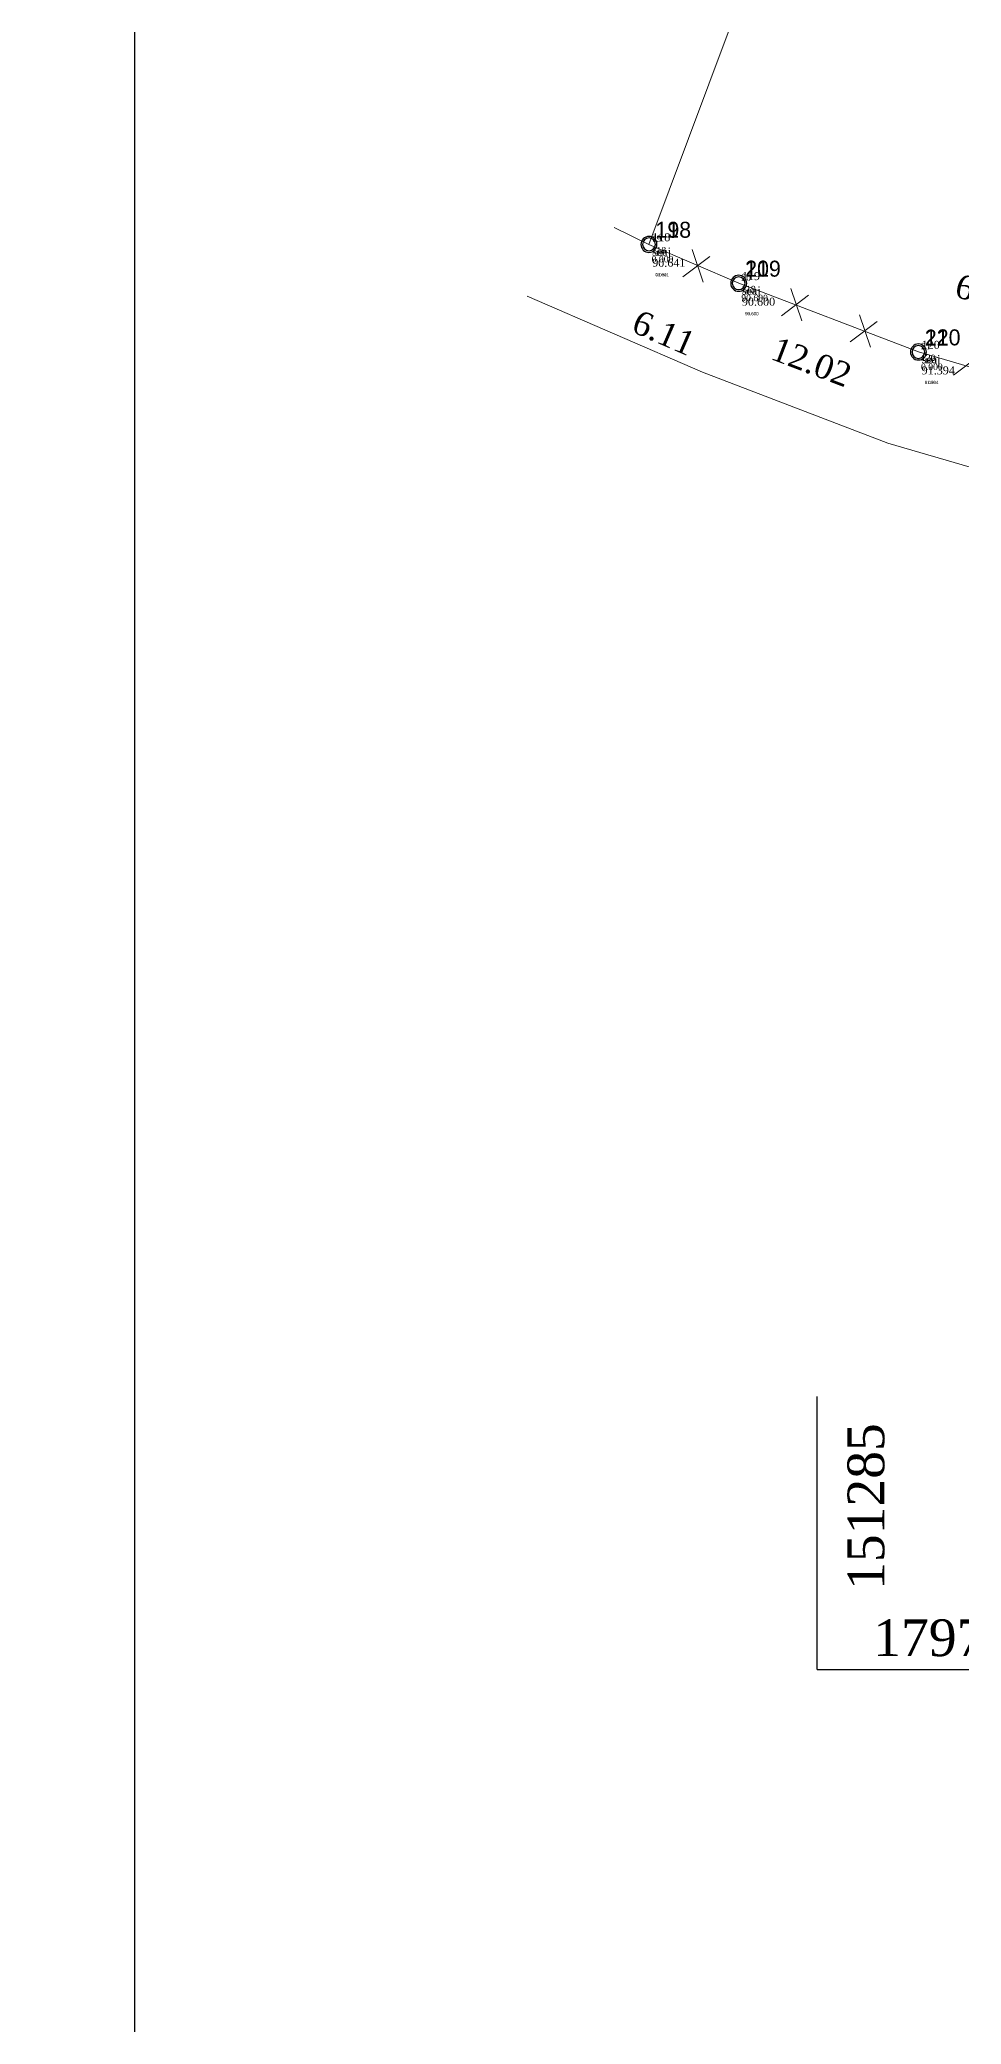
# Model space of a CAD drawing. Header units: millimetres. Extents: x 0 to 151572, y 0 to 180002.
# Drawn here: x 151236.5 to 151294, y 179687.8 to 179811.9 of the extents above; entities that cross this region are included whole.
import ezdxf

# ---------------------------------------------------------------- set-up
doc = ezdxf.new("R2010")
doc.units = ezdxf.units.MM
doc.layers.get('0').update_dxf_attribs({"linetype": 'CONTINUOUS'})
doc.layers.get('DEFPOINTS').update_dxf_attribs({"linetype": 'CONTINUOUS'})
for name, color, linetype in [('118', 7, 'CONTINUOUS'), ('119', 7, 'CONTINUOUS'), ('120', 7, 'CONTINUOUS'), ('DIM', 12, 'CONTINUOUS'), ('DIM6', 2, 'CONTINUOUS'), ('Layer1', 4, 'CONTINUOUS'), ('Point_Codes', 7, 'CONTINUOUS'), ('Point_Elevations', 7, 'CONTINUOUS'), ('Point_Names', 7, 'CONTINUOUS'), ('seaj', 7, 'CONTINUOUS'), ('TEXT', 6, 'CONTINUOUS')]:
    doc.layers.add(name, color=color, linetype=linetype)
doc.styles.add('MONOTEXT', font='txt')
doc.styles.get("Standard").update_dxf_attribs({"font": 'times.ttf', "height": 1})
doc.dimstyles.new('250', dxfattribs={"dimtxt": 1.5, "dimasz": 0.18, "dimexe": 0.18, "dimexo": 0.0625, "dimgap": 0.09, "dimtad": 0, "dimzin": 0, "dimdsep": 46, "dimtxsty": 'Standard', "dimcen": 0.09, "dimse1": 1, "dimse2": 1, "dimsd1": 1, "dimsd2": 1, "dimclrt": 2, "dimazin": 0, "dimtfac": 1, "dimtofl": 0, "dimtmove": 0, "dimatfit": 3, "dimfxl": 1, "dimtolj": 1, "dimtzin": 0, "dimarcsym": 0})

# ---------------------------------------------------------------- blocks, each defined once
blk = doc.blocks.new('CIRCLE', base_point=(100, 100))
at = {"color": 0}
for start, end in [(90, 270), (270, 90)]:
    blk.add_arc((100, 100), 100, start, end, dxfattribs=at)
at = {"flags": 1}
for tag in ['NAME', 'FEATURE_CODE']:
    blk.add_attdef(tag, (0, 0), '', height=1, dxfattribs=at)
blk = doc.blocks.new('*D44')
at = {"layer": 'DEFPOINTS', "color": 0, "transparency": 16777216}
for p in [(151292.64, 179796.84), (151291.33, 179792.34), (151297.26, 179790.61)]:
    blk.add_point(p, dxfattribs=at)
at = {"layer": 'DIM6', "color": 2, "lineweight": 0, "transparency": 16777216, "insert": (151295.61, 179795.98), "char_height": 1.5, "attachment_point": 5, "rotation": 343.7105}
blk.add_mtext('\\A1;6.18', dxfattribs=at)
blk = doc.blocks.new('*D43')
at = {"layer": 'DEFPOINTS', "color": 0, "transparency": 16777216}
for p in [(151280.1, 179796.64), (151279.04, 179793.85), (151291.33, 179792.34)]:
    blk.add_point(p, dxfattribs=at)
at = {"layer": 'DIM6', "color": 2, "lineweight": 0, "transparency": 16777216, "insert": (151284.65, 179791.71), "char_height": 1.5, "attachment_point": 5, "rotation": 339.0704}
blk.add_mtext('\\A1;12.02', dxfattribs=at)
blk = doc.blocks.new('*D42')
at = {"layer": 'DEFPOINTS', "color": 0, "transparency": 16777216}
for p in [(151274.5, 179799.07), (151280.1, 179796.64), (151272.63, 179794.74)]:
    blk.add_point(p, dxfattribs=at)
at = {"layer": 'DIM6', "color": 2, "lineweight": 0, "transparency": 16777216, "insert": (151275.43, 179793.53), "char_height": 1.5, "attachment_point": 5, "rotation": 336.5259}
blk.add_mtext('\\A1;6.11', dxfattribs=at)
blk = doc.blocks.new('*D7')
at = {"layer": 'DEFPOINTS', "color": 0, "transparency": 16777216}
for p in [(151343.54, 179713.57), (151343.84, 179712.33), (0, 0)]:
    blk.add_point(p, dxfattribs=at)
at = {"layer": 'DIM6', "color": 2, "lineweight": 0, "transparency": 16777216, "insert": (151343.54, 179719.16), "char_height": 1.5, "attachment_point": 5, "rotation": 90}
blk.add_mtext('\\A1;151343.84', dxfattribs=at)
blk = doc.blocks.new('*D6')
at = {"layer": 'DEFPOINTS', "color": 0, "transparency": 16777216}
for p in [(151343.84, 179712.33), (151345.59, 179712.24), (0, 0)]:
    blk.add_point(p, dxfattribs=at)
at = {"layer": 'DIM6', "color": 2, "lineweight": 0, "transparency": 16777216, "insert": (151351.18, 179712.24), "char_height": 1.5, "attachment_point": 5}
blk.add_mtext('\\A1;179712.33', dxfattribs=at)
blk = doc.blocks.new('*D5')
at = {"layer": 'DEFPOINTS', "color": 0, "transparency": 16777216}
for p in [(151331.71, 179720.92), (151332.24, 179719.48), (0, 0)]:
    blk.add_point(p, dxfattribs=at)
at = {"layer": 'DIM6', "color": 2, "lineweight": 0, "transparency": 16777216, "insert": (151331.71, 179726.51), "char_height": 1.5, "attachment_point": 5, "rotation": 90}
blk.add_mtext('\\A1;151332.24', dxfattribs=at)
blk = doc.blocks.new('*D4')
at = {"layer": 'DEFPOINTS', "color": 0, "transparency": 16777216}
for p in [(151332.24, 179719.48), (151328.57, 179719.04), (0, 0)]:
    blk.add_point(p, dxfattribs=at)
at = {"layer": 'DIM6', "color": 2, "lineweight": 0, "transparency": 16777216, "insert": (151322.98, 179719.04), "char_height": 1.5, "attachment_point": 5}
blk.add_mtext('\\A1;179719.48', dxfattribs=at)
blk = doc.blocks.new('A$C45845B06')
at = {"layer": '118', "color": 30}
ref = blk.add_blockref('CIRCLE', (12.92, 121.77), dxfattribs=dict(at, xscale=0.003999999986262992, yscale=0.003999999986262992, zscale=0.003999999986262992))
ref.add_attrib('NAME', '19', (13.08, 121.93), dxfattribs={"layer": '0', "height": 0.4})
ref.add_attrib('FEATURE_CODE', '118', (13.08, 121.21), dxfattribs={"layer": '0', "height": 0.4})
ref.add_attrib('ELEVATION', '0.000', (13.08, 120.65), dxfattribs={"layer": '0', "height": 0.4})
at = {"layer": '119', "color": 30}
ref = blk.add_blockref('CIRCLE', (18.52, 119.34, 90.6), dxfattribs=dict(at, xscale=0.003999999986262992, yscale=0.003999999986262992, zscale=0.003999999986262992))
ref.add_attrib('NAME', '20', (18.68, 119.5, 90.6), dxfattribs={"layer": '0', "height": 0.4})
ref.add_attrib('FEATURE_CODE', '119', (18.68, 118.78, 90.6), dxfattribs={"layer": '0', "height": 0.4})
ref.add_attrib('ELEVATION', '90.600', (18.68, 118.22, 90.6), dxfattribs={"layer": '0', "height": 0.4})
at = {"layer": '120', "color": 30}
ref = blk.add_blockref('CIRCLE', (29.74, 115.04), dxfattribs=dict(at, xscale=0.003999999986262992, yscale=0.003999999986262992, zscale=0.003999999986262992))
ref.add_attrib('NAME', '21', (29.9, 115.2), dxfattribs={"layer": '0', "height": 0.4})
ref.add_attrib('FEATURE_CODE', '120', (29.9, 114.48), dxfattribs={"layer": '0', "height": 0.4})
ref.add_attrib('ELEVATION', '0.000', (29.9, 113.92), dxfattribs={"layer": '0', "height": 0.4})
at = {"layer": 'Point_Codes', "color": 6, "char_height": 0.3, "attachment_point": 1, "style": 'MONOTEXT'}
for s, insert in [('118', (13.32, 121.37)), ('119', (18.92, 118.94, 90.6)), ('120', (30.14, 114.64))]:
    blk.add_mtext(s, dxfattribs=dict(at, insert=insert))
at = {"layer": 'Point_Elevations', "color": 4, "char_height": 0.2, "attachment_point": 1, "style": 'MONOTEXT'}
for s, insert in [('0.000', (13.32, 119.97)), ('90.600', (18.92, 117.54, 90.6)), ('0.000', (30.14, 113.24))]:
    blk.add_mtext(s, dxfattribs=dict(at, insert=insert))
at = {"layer": 'Point_Names', "color": 1, "char_height": 1, "width": 1, "attachment_point": 7, "style": 'MONOTEXT'}
for s, insert in [('19', (13.32, 122.17)), ('20', (18.92, 119.74, 90.6)), ('21', (30.14, 115.44))]:
    blk.add_mtext(s, dxfattribs=dict(at, insert=insert))

msp = doc.modelspace()

# ---------------------------------------------------------------- linework, layer by layer
at = {"color": 7}
for q in [(151285, 179727.061), (151304.858, 179710)]:
    msp.add_line((151285, 179710), q, dxfattribs=at)
at = {"layer": 'DIM', "color": 7, "lineweight": 0, "flags": 128}
msp.add_lwpolyline([(151303.387, 179787.54), (151297.261, 179790.609), (151291.327, 179792.343), (151280.104, 179796.636), (151274.503, 179799.068), (151291.893, 179845.615)], dxfattribs=at)
at = {"layer": 'DIM6', "color": 7, "lineweight": 0}
for p, q in [((151274.503, 179799.068), (151272.326, 179800.118)), ((151278.31, 179798.318), (151276.623, 179797.034)), ((151277.205, 179798.739), (151277.888, 179796.713)), ((151278.19, 179798.238), (151278.31, 179798.318)), ((151284.472, 179795.89), (151282.785, 179794.606)), ((151283.367, 179796.311), (151284.051, 179794.286)), ((151284.353, 179795.81), (151284.472, 179795.89)), ((151288.757, 179794.252), (151287.07, 179792.968)), ((151287.651, 179794.673), (151288.335, 179792.647)), ((151288.637, 179794.172), (151288.757, 179794.252)), ((151295.207, 179792.173), (151293.52, 179790.889))]:
    msp.add_line(p, q, dxfattribs=at)
at = {"layer": 'DIM6', "color": 7, "lineweight": 0, "flags": 128}
msp.add_lwpolyline([(151330.3, 179720.674), (151312.903, 179723.701), (151300.108, 179728.236), (151295.068, 179736.877), (151298.064, 179744.735), (151303.685, 179753.731), (151308.265, 179764.681), (151314.709, 179775.156), (151295.058, 179785.002), (151289.411, 179786.652), (151277.836, 179791.079), (151266.89, 179795.833)], dxfattribs=at)
at = {"layer": 'Layer1', "color": 7, "linetype": 'Continuous'}
msp.add_lwpolyline([(151522.38, 179621.744), (151522.38, 180001.744), (151242.38, 180001.744), (151242.38, 179621.744)], close=True, dxfattribs=at)

# ---------------------------------------------------------------- block references
at = {"color": 7, "lineweight": 0}
msp.add_blockref('A$C45845B06', (151261.588, 179677.299), dxfattribs=at)
at = {"layer": 'seaj', "color": 7}
ref = msp.add_blockref('CIRCLE', (151274.503, 179799.068, 90.641), dxfattribs=dict(at, xscale=0.005, yscale=0.005, zscale=0.005))
ref.add_attrib('NAME', '118', (151274.703, 179799.268, 90.641), dxfattribs={"layer": '0', "height": 0.5})
ref.add_attrib('FEATURE_CODE', 'seaj', (151274.703, 179798.368, 90.641), dxfattribs={"layer": '0', "height": 0.5})
ref.add_attrib('ELEVATION', '90.641', (151274.703, 179797.668, 90.641), dxfattribs={"layer": '0', "height": 0.5})
ref = msp.add_blockref('CIRCLE', (151280.104, 179796.636, 90.6), dxfattribs=dict(at, xscale=0.005, yscale=0.005, zscale=0.005))
ref.add_attrib('NAME', '119', (151280.304, 179796.836, 90.6), dxfattribs={"layer": '0', "height": 0.5})
ref.add_attrib('FEATURE_CODE', 'seaj', (151280.304, 179795.936, 90.6), dxfattribs={"layer": '0', "height": 0.5})
ref.add_attrib('ELEVATION', '90.600', (151280.304, 179795.236, 90.6), dxfattribs={"layer": '0', "height": 0.5})
ref = msp.add_blockref('CIRCLE', (151291.327, 179792.343, 91.394), dxfattribs=dict(at, xscale=0.005, yscale=0.005, zscale=0.005))
ref.add_attrib('NAME', '120', (151291.527, 179792.543, 91.394), dxfattribs={"layer": '0', "height": 0.5})
ref.add_attrib('FEATURE_CODE', 'seaj', (151291.527, 179791.643, 91.394), dxfattribs={"layer": '0', "height": 0.5})
ref.add_attrib('ELEVATION', '91.394', (151291.527, 179790.943, 91.394), dxfattribs={"layer": '0', "height": 0.5})

# ---------------------------------------------------------------- texts
at = {"layer": 'Point_Codes', "color": 7, "char_height": 0.2, "width": 0.8, "attachment_point": 1, "style": 'MONOTEXT'}
for insert in [(151274.903, 179798.668, 90.641), (151280.504, 179796.236, 90.6), (151291.727, 179791.943, 91.394)]:
    msp.add_mtext('seaj', dxfattribs=dict(at, insert=insert))
at = {"layer": 'Point_Elevations', "color": 7, "char_height": 0.2, "width": 1.4, "attachment_point": 1, "style": 'MONOTEXT'}
for s, insert in [('90.641', (151274.903, 179797.268, 90.641)), ('90.600', (151280.504, 179794.836, 90.6)), ('91.394', (151291.727, 179790.543, 91.394))]:
    msp.add_mtext(s, dxfattribs=dict(at, insert=insert))
at = {"layer": 'Point_Names', "color": 7, "char_height": 1, "width": 3, "attachment_point": 7, "style": 'MONOTEXT'}
for s, insert in [('118', (151274.903, 179799.468, 90.641)), ('119', (151280.504, 179797.036, 90.6)), ('120', (151291.727, 179792.743, 91.394))]:
    msp.add_mtext(s, dxfattribs=dict(at, insert=insert))
at = {"layer": 'TEXT', "color": 7}
msp.add_text('151285', height=2.2984, rotation=90, dxfattribs=at).set_placement((151289.197, 179714.975))
msp.add_text('179710', height=2.2984, dxfattribs=at).set_placement((151288.506, 179710.837))

# ---------------------------------------------------------------- dimensions: what is measured, and where the dimension line sits
at = {"layer": 'DIM6', "color": 7, "lineweight": 0}
for p1, p2, distance, picture, middle in [((151280.104, 179796.636), (151274.503, 179799.068), 4.714, '*D42', (151275.426, 179793.528)), ((151291.327, 179792.343), (151280.104, 179796.636), 2.978, '*D43', (151284.652, 179791.708)), ((151297.261, 179790.609), (151291.327, 179792.343), -4.688, '*D44', (151295.609, 179795.976))]:
    dim = msp.add_aligned_dim(p1=p1, p2=p2, distance=distance, dimstyle='250', dxfattribs=at)
    dim.commit()
    dim.dimension.update_dxf_attribs({"geometry": picture, "text_midpoint": middle})
for feature_location, offset, dtype, picture, middle in [((151332.241, 179719.477), (-0.531, 1.441), 1, '*D5', (151331.71, 179726.508)), ((151343.836, 179712.328), (-0.294, 1.246), 1, '*D7', (151343.543, 179719.164)), ((151332.241, 179719.477), (-3.672, -0.433), 0, '*D4', (151322.979, 179719.044)), ((151343.836, 179712.328), (1.756, -0.09), 0, '*D6', (151351.182, 179712.238))]:
    dim = msp.add_ordinate_dim(feature_location=feature_location, offset=offset, dtype=dtype, origin=(0, 0), dimstyle='250', dxfattribs=at)
    dim.commit()
    dim.dimension.update_dxf_attribs({"geometry": picture, "text_midpoint": middle})

doc.saveas('drawing.dxf')
